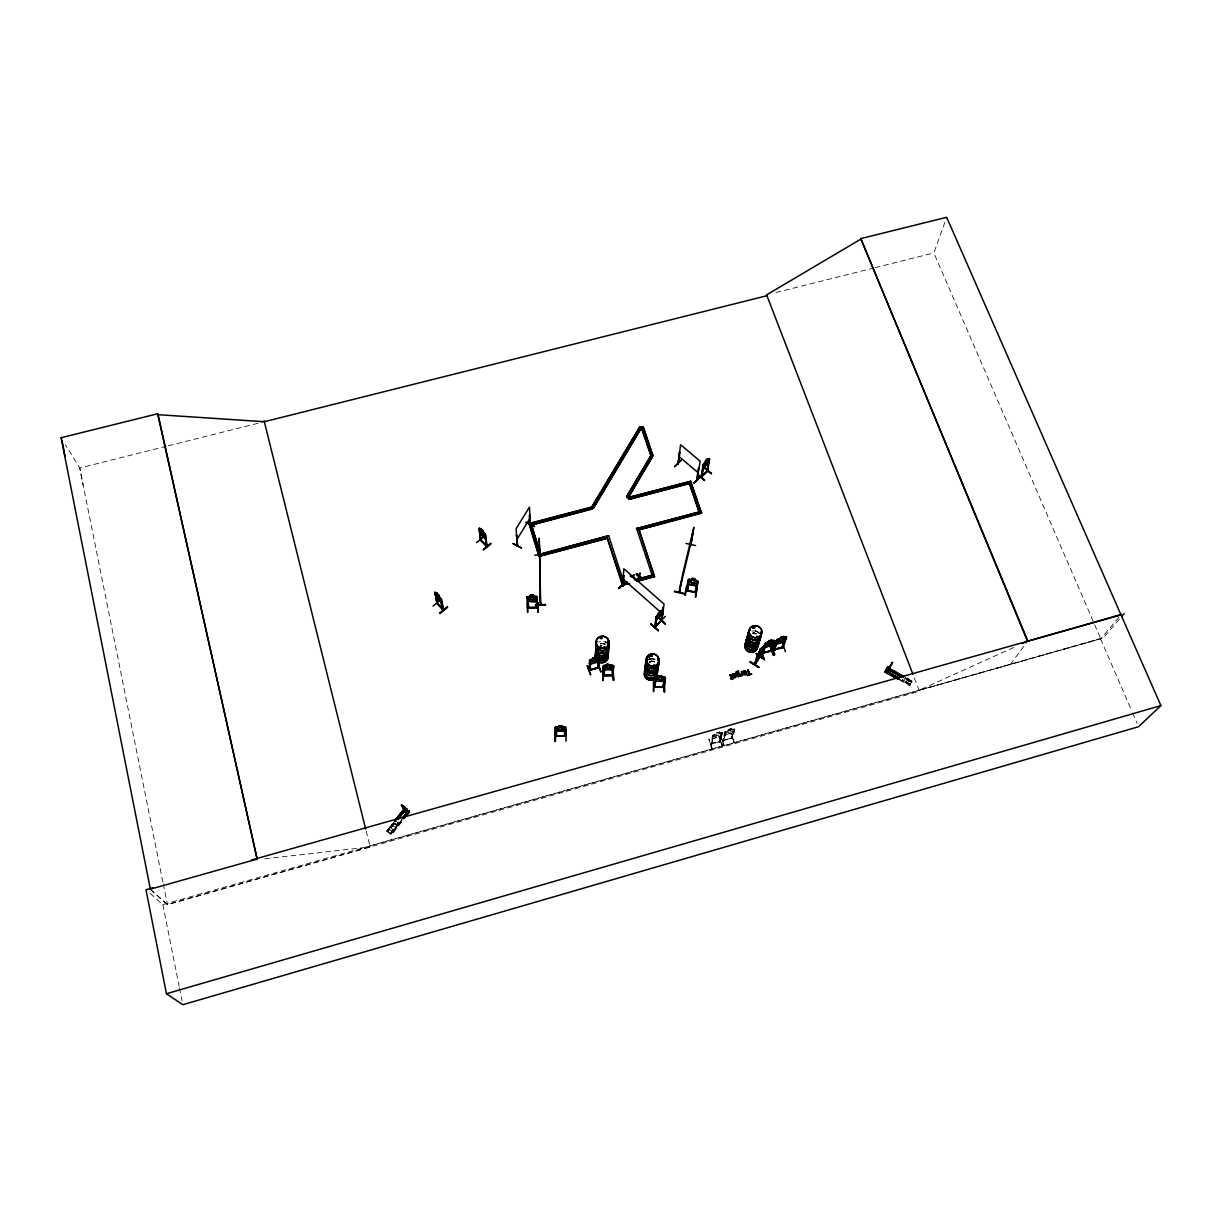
<?xml version="1.0" encoding="UTF-8"?>
<svg xmlns="http://www.w3.org/2000/svg" width="1222" height="1222" viewBox="0 0 1222 1222"><rect width="100%" height="100%" fill="white"/><g stroke="black" fill="none" stroke-linecap="round" stroke-linejoin="round"><path stroke-width="0.75" stroke-dasharray="5 3.75" d="M397.639 823.322L397.425 822.482M600.46 645.903L601.636 645.858M601.484 646.056L601.361 645.537M649.203 663.011L650.669 662.156M732.39 738.164L731.184 738.088L734.682 729.671L732.222 738.271M723.47 740.746L725.792 732.192L724.89 732.436L722.645 740.868L732.299 737.935M719.468 741.51C721.011 737.202 717.91 751.148 721.683 733.337L722.706 733.429L720.568 741.189M711.601 743.999C715.405 725.226 712.227 740.975 711.708 743.969M712.182 748.765L708.974 739.142L711.662 749.04M712.105 737.966L712.793 735.17L722.599 732.528M721.79 735.109L722.676 732.39L720.277 741.174L710.853 744.32L712.945 735.262M711.525 744.076L713.679 735.598M712.197 748.75L708.974 739.142M716.504 732.971L719.804 732.039L716.504 732.971L715.68 736.102L718.735 735.232L719.269 733.353L716.199 734.223M717.07 732.879L719.055 732.329M719.804 732.039L719.361 733.017L720.919 732.895L720.384 734.773L714.045 736.561L714.549 734.682L716.229 733.994M722.034 746.123L718.918 736.347M719.391 741.8L721.683 733.337M720.293 741.586L710.715 744.244M725.089 735.186L724.142 734.453L724.921 731.749L734.789 728.969L732.558 732.956L724.997 735.247L724.249 734.422M724.172 734.559C727.564 722.905 718.353 758.144 725.792 732.192M728.618 729.442L726.112 733.154L732.452 731.367L733.032 729.473L731.489 729.595L731.917 728.511L728.618 729.442L731.917 728.511M724.142 745.374L720.904 735.781L723.546 745.695M728.755 729.549L727.762 732.696L730.817 731.825L731.382 729.931L728.312 730.802M729.213 729.458L731.199 728.892M731.642 729.641L731.947 728.618M731.306 738.424L733.78 729.931M731.627 738.164L731.459 737.645M734.682 729.671L732.207 738.225L731.382 737.767M369.854 845.823L1100.762 638.755L933.868 252.939L946.683 217.287M649.218 662.767L650.012 662.232M731.184 738.088L722.767 740.608M910.054 684.824L899.972 679.799M910.298 684.381L902.187 679.676L910.405 684.198L909.611 685.634L899.789 680.15M907.136 678.409L912.07 681.112L907.304 678.118M909.932 685.053L898.414 678.913M911.444 682.258L904.906 678.577L911.429 682.273L912.192 680.883M911.887 681.448L905.349 677.782M909.84 685.16L912.07 681.112M903.211 681.387L905.502 677.232M907.396 683.678L909.687 679.524M907.946 678.714L905.716 682.762M397.532 823.552L396.264 824.285M1010.411 664.493L1026.343 642.803M386.717 831.021L392.323 823.918L386.748 831.036L391.559 834.565L402.741 820.344L391.544 834.55M393.728 822.635L386.794 831.067M387.282 831.434L393.988 822.91M394.538 823.231L387.603 831.678L394.248 823.093M394.599 823.322L387.557 831.632M394.798 823.506L387.832 831.8M399.044 822.101L390.093 833.48L390.964 834.137L402.389 819.993M390.444 833.694L399.334 822.238M391.009 834.152L402.084 819.855M150.199 893.481L162.832 904.631L1100.61 638.938L1119.81 616.3M1119.321 619.233L1103.772 637.502L919.066 690.231L1013.695 647.477M712.075 737.859L712.961 738.638L721.927 735.186M723.714 740.364L723.47 739.967M720.797 735.934L723.959 745.557M724.952 731.856L726.265 731.184M722.462 740.486L732.146 737.783M655.023 659.468A6.584 6.202 8.7 0 0 648.47 659.59L651.738 658.551L655.053 659.315A6.477 6.11 8.7 0 0 648.561 659.391M648.515 659.452L650.058 658.795M366.172 831.006L370.129 846.922L167.46 904.784L150.963 890.044M150.367 889.188L167.383 904.387L919.463 691.255L913.598 676.01M712.884 736.194L713.801 735.934M721.805 733.674L722.706 733.429M724.997 732.772L725.899 732.528M733.903 730.267L734.804 730.008M718.964 736.469L722.584 745.97L719.361 736.362M712.182 737.828L713.052 738.592L720.598 736.362M724.967 735.14L733.948 731.688M710.761 743.541L719.33 741.25M775.924 292.532L873.272 268.122M875.105 267.664L933.868 252.939M166.498 446.244L79.751 467.995L65.453 444.808M168.346 445.786L262.486 422.186M734.468 742.579L730.817 733.108M734.055 742.686L730.771 732.986M600.277 643.627L603.668 643.566M601.85 645.705L600.17 645.934A6.4 6.034 3.1 0 1 601.85 645.659A6.492 6.125 3.1 0 0 600.17 646.087M264.792 858.791L370.129 846.922M721.667 732.36L722.676 732.39M733.826 729.045L734.819 729.076M754.631 633.072L752.905 632.996L756.219 633.76M654.717 661.744L649.707 661.209A6.431 6.079 8.7 0 1 654.671 661.682M651.402 660.965L653.128 661.056M755.333 630.659L759.488 633.454M603.668 643.459L605.272 644.147A6.446 6.064 3.1 0 0 600.308 643.811M390.903 834.076L387.359 831.495M905.212 678.027L911.673 681.83L905.151 678.134M605.364 641.672L606.784 642.635A6.553 6.171 3.1 0 0 605.379 641.687M395.332 820.604L399.457 823.582M393.484 822.818L397.639 825.889M395.729 824.132L395.271 823.307M1100.61 638.938L1131.862 711.219M1132.611 712.945L1137.071 723.271M388.84 828.822L392.98 831.815M390.062 827.279L394.202 830.273M391.895 824.957L396.02 827.951M162.893 882.009L79.751 467.995L83.065 485.256M163.259 883.873L167.383 904.387M162.832 904.631L179.115 986.169M179.481 988.033L182.078 1001.001M598.887 642.176A6.446 6.064 3.1 0 1 600.43 641.55M603.744 641.474A6.446 6.064 3.1 0 1 606.677 642.986M600.308 643.979A6.385 6.018 3.1 0 1 605.165 644.483M755.303 630.812A6.553 6.079 16.6 0 1 759.427 633.592M751.927 631.117A6.446 5.988 16.6 0 1 759.305 633.79M756.953 631.178A6.461 6.003 16.5 0 1 759.442 633.347M752.889 633.179A6.446 5.988 16.6 0 1 756.143 633.928M648.5 659.819A6.477 6.11 8.7 0 1 654.961 659.697M649.737 661.392A6.477 6.11 8.7 0 1 654.656 661.896M649.737 661.545A6.431 6.064 8.8 0 1 654.625 662.064M401.839 819.672L390.689 833.923L401.931 819.748M756.204 633.683A6.431 5.973 16.6 0 0 752.966 632.935A6.4 5.942 16.6 0 1 756.189 633.699M756.097 634.065A6.431 5.973 16.6 0 0 752.859 633.332A6.416 5.957 16.6 0 1 756.082 634.096"/><path stroke-width="1.5" d="M691.056 544.737L690.827 545.501L691.117 544.355M690.858 545.333L690.72 544.065M679.829 591.143L679.203 592.334L679.386 591.341M591.601 507.038L592.135 508.719L529.569 525.521L592.135 509.055L591.601 507.038L529.034 523.505L539.039 556.377L607.349 538.23L539.039 556.377M593.296 508.337L641.504 427.669L593.296 508.337L591.631 507.145L639.854 426.86L643.291 427.211L652.747 455.317L650.944 455.791L626.55 496.911L628.23 497.751L690.476 481.376L628.261 497.4L626.565 496.56L650.99 455.424L652.792 454.951M589.539 660.262L589.294 670.466L599.055 667.731L599.284 658.368L598.398 658.612L597.97 668.037L598.979 667.09M589.646 661.362C590.562 657.848 589.432 672.711 589.157 669.778M590.272 670.236L590.44 660.781M587.217 665.776L590.654 674.926L587.263 665.746M663.164 687.131L663.897 686.627M663.729 681.54L664.967 680.41L663.729 681.54L655.771 681.021L654.763 679.875L655.191 676.927L664.417 677.003L658.826 675.705M664.31 682.319L664.447 692.141L664.371 682.35M663.118 687.406L664.447 678.195L665.379 678.241L663.913 687.436L653.907 686.871L655.298 676.942M664.432 692.11L664.325 682.212M739.371 674.85L738.607 676.072M592.869 657.848L592.731 661.469L595.771 660.628L595.862 658.521L592.807 659.361M656.138 677.767L655.206 677.706L656.138 677.767L654.931 686.932L653.801 686.871M655.191 676.927L658.658 676.713L657.008 677.034L656.703 679.096L661.453 680.211L663.286 679.432L663.607 677.37L661.957 676.912M593.403 657.879L595.374 657.344M653.419 681.8L653.617 691.576M653.48 691.545L653.953 681.662M592.823 658.979L591.173 659.804L591.097 661.912L595.725 661.53L597.39 660.186L597.497 658.078L595.878 658.139L596.03 656.932L592.762 657.833L592.746 659.07M597.558 662.935L601.01 672.069L597.558 662.752M661.148 621.173C664.982 587.492 662.141 626.412 661.316 619.218M598.398 658.612L597.879 667.38M599.009 660.751L599.116 657.635L598.215 657.467L590.593 659.559M598.872 667.838L599.269 657.68L598.215 657.467M606.799 536.534L623.357 585.781L622.548 584.758M608.648 535.71L538.505 554.666L608.648 535.71L623.938 582.757M602.828 680.486L602.767 670.634L602.92 680.517M604.386 666.509L603.454 666.861L604.386 666.509C605.165 680.914 601.087 677.859 603.485 665.746M622.915 585.98L623.373 575.073L623.006 585.644M622.38 585.109L623.22 585.674M606.983 664.203L606.769 667.792L609.931 667.762L610.068 665.685L606.891 665.715M612.023 675.018L613.047 675.781L612.161 674.987L611.962 675.797L612.68 666.433L613.627 666.769L612.68 666.433M745.955 671.871L745.176 673.185M613.047 670.542L613.734 680.41L612.986 670.542M612.176 669.824L613.383 668.74L613.49 665.654M618.592 588.256L625.435 581.535M612.864 675.842L613.597 665.639L604.6 665.318L606.922 665.44L605.18 665.73L605.058 667.823L609.87 668.663L611.642 667.747L611.779 665.669L610.099 665.303M613.169 680.425L613.123 670.695M736.041 672.299L737.859 676.774A1.818 1.711 17.3 0 0 739.203 676.484L739.738 675.888M756.586 636.708L757.411 636.234M756.678 636.799L757.716 636.693L756.647 636.677M628.78 499.416L691.056 483.026L628.78 499.416L628.261 497.4L652.655 456.249L650.99 455.424L641.504 427.669M754.509 627.604L753.562 626.978M623.021 586.01L624.06 575.654M623.617 584.04L625.817 581.672L618.897 588.5M690.461 545.348L690.705 544.157M591.616 507.497L639.854 426.86M679.142 592.12L681.051 581.382M652.747 455.317L643.291 427.211M630.919 575.822L630.155 576.02L632.767 577.364L633.424 574.936M701 511.514L636.509 528.637L699.152 512.003L689.3 483.148L699.183 512.003M632.767 577.364L630.949 575.608M636.372 574.141C643.307 578.907 633.729 574.08 637.151 573.943L638.969 575.699L639.625 573.271M637.151 573.943L636.357 574.355M653.801 664.722L654.687 665.303M637.915 578.846L638.739 576.097M638.648 578.648L639.274 576.463L641.061 578.205L639.274 576.463M628.23 497.751L652.624 456.6L650.99 455.424M639.503 576.066L641.825 577.991L639.503 576.066L640.343 573.072M600.155 638.22C600.353 636.082 600.506 639.625 601.759 638.159M604.615 647.385L603.821 647.385M603.561 647.355L604.554 647.08M530.379 524.834L529.416 507.13L516.096 528.729L517.334 546.005L517.578 545.18M517.654 545.684L516.494 534.824L517.441 545.944M652.105 575.165L636.54 528.316M654.488 576.708L638.373 527.828L654.488 576.708L636.784 581.489M539.803 593.953L540.674 604.753L539.192 538.184L539.941 556.147L539.895 554.757M539.91 555.124L539.574 555.689M674.62 466.728L681.189 460.159L674.651 466.498M736.698 672.283L736.805 673.566L737.508 672.757M654.717 626.901L655.572 626.672M662.752 610.328L655.893 616.973L656.229 620.562M656.046 616.988L654.595 627.283M656.214 617.935L656.581 617.079L655.084 627.528M656.581 617.079L655.557 626.901M655.557 626.947L657.115 615.781L658.307 614.238M679.371 452.125L678.179 464.009L679.936 452.186M678.057 463.046L678.088 464.039L680.578 444.701L700.206 461.274L696.937 480.017L698.724 468.072M658.398 613.062L658.322 614.345L660.766 610.863L658.49 613.139M658.246 614.635L657.955 616.881L660.079 614.773L660.384 612.528L656.84 615.827M658.826 612.848L660.201 611.489M755.379 664.004L757.869 654.549M755.486 663.683L754.493 664.447L757.548 654.58M760.267 656.367L754.845 664.661L755.364 663.913M658.398 623.434L665.272 616.438M656.81 618.011L661.209 613.643L660.69 610.801M660.598 612.085L660.766 610.863M662.538 609.534L661.148 621.418M660.522 612.191L662.828 610.236L661.744 620.822M655.053 627.482L661.469 620.058M661.652 620.883L664.081 604.096L623.862 568.765L622.609 585.307L629.697 583.398M654.793 686.963L654.977 686.229M658.261 617.003L665.303 623.938L657.91 617.186M658.765 676.866L658.933 675.751L658.398 679.172L661.591 679.34L661.912 677.278L658.719 677.125M674.513 591.081L684.274 593.48M700.603 476.824L693.867 483.072L700.603 476.87M662.935 687.39L664.447 678.195M685.985 543.423L695.669 545.562M696.998 479.62L698.495 468.301M690.858 545.043L693.867 527.4L682.227 576.036L679.631 591.952M679.783 591.601L679.692 592.242M706.82 471.478L709.432 458.51L702.986 464.895L701.199 477.39C718.933 460.312 697.625 480.552 701.565 476.168M702.971 464.772L702.864 469.401L708.775 462.359M703.521 465.108L701.413 477.328M690.43 545.44L692.752 533.999L692.232 534.732M701.871 476.886L704.071 463.718L705.552 460.816M690.522 544.615L692.416 533.922M704.086 467.644L711.586 473.647L704.101 467.782M705.155 462.664L704.712 465.322L706.728 463.367L707.187 460.709L702.986 464.895M705.797 460.633L707.11 459.38M486.539 545.791L484.538 533.678L481.132 528.561L480.643 531.83L484.828 536.153M486.066 546.051L486.616 546.28M707.507 458.785L707.813 462.328L703.628 466.376M481.224 540.032L480.475 539.33M704.727 480.109L697.487 474.014M685.374 595.129L687.008 585.964M688.246 579.518L686.382 590.852M706.759 471.539L709.402 459.411L707.675 471.157M688.933 580.862C687.619 578.388 689.025 592.823 686.443 590.501M701.672 476.122L707.553 470.424L706.896 470.944M687.299 590.929L688.994 580.542M701.642 512.858L638.907 529.844L701.581 513.194L690.537 481.025M694.676 580.282L696.25 581L695.822 583.337L694.004 584.04L689.483 582.161L689.895 579.824L691.606 579.717C690.659 575.913 699.824 581.061 691.713 578.495M442.746 609.549L441.081 599.376L433.046 606.127M439.233 596.367L442.654 609.503L443.662 609.87L441.509 599.101L435.017 592.212L437.323 603.882M692.339 578.754L694.325 579.121M711.296 473.739L704.04 467.675M437.537 603.958L435.154 593.113L436.804 603.317L443.311 610.068L437.491 603.699M437.186 602.721L437.323 603.576L436.743 602.828M694.661 580.389L695.028 578.999M783.195 647.568C773.129 647.782 771.219 655.527 777.711 640.206L773.893 650.135L777.055 639.748L785.685 636.983M694.783 580.358C703.078 581.382 684.228 579.304 689.422 579.304M696.066 592.563L696.005 591.754L694.982 592.349L696.998 582.023L697.915 582.191L696.937 582.344M695.792 597.054L697.044 587.645M697.365 584.773L697.899 581.321M697.014 587.629L695.318 596.779M771.708 650.959L774.549 641.397L770.99 650.975M774.824 649.844L773.77 649.692M684.87 595.022L686.596 585.888M687.543 582.94L688.444 584.391L696.128 585.812L688.46 584.284L687.665 582.863M689.361 579.35L691.515 579.656M695.853 592.563L698.006 581.321L696.983 580.71M539.925 556.056L539.544 554.757M674.361 591.754L684.167 593.938M680.562 586.255L692.049 538.199M886.24 670.252L887.172 668.709M729.87 674.743L731.428 675.17M731.795 677.736C728.633 678.684 733.811 677.996 731.184 675.98M731.963 678.256L730.725 678.76L731.963 678.256L732.925 679.31L732.62 678.073M622.334 585.124L607.38 538.337M732.375 675.247L733.399 673.719M735.323 675.216C729.641 678.577 738.516 672.512 732.574 675.048M745.145 672.406L745.069 671.474M733.444 676.27L735.491 675.705L733.444 676.27L735.17 676.835M736.805 673.566L736.652 672.635M737.676 676.102L737.034 673.887L738.225 675.949M1022.31 643.597L1027.473 641.26L860.792 238.611L946.683 217.287L1121.002 614.895L251.549 860.013M736.133 673.673C735.323 670.71 740.486 670.404 736.087 672.192M738.394 671.871L737.721 671.886M741.51 675.461L740.715 675.965L741.189 674.956M741.571 674.773L741.54 671.55L742.762 675.415L741.678 675.399M740.715 675.965L740.547 675.124M743.037 671.306C739.952 674.59 746.932 674.987 746.382 674.315M742.105 675.598L741.54 671.55M745.206 672.176C744.672 670.206 742.044 672.772 744.809 671.489M745.053 672.406L743.755 673.047M748.093 669.717L749.544 674.239L751.515 674.147L747.345 675.476C749.88 674.926 746.749 671.138 748.093 669.717L749.544 674.239M750.125 662.08L758.862 667.395L750.094 662.141M634.157 574.737L633.302 577.731L635.623 579.656L633.317 577.517M747.345 675.476L751.515 674.147M756.174 653.816L764.529 659.636L756.403 653.526M751.316 673.566L751.469 674.33M757.503 654.656L758.19 653.281L756.555 657.696M757.457 654.518L756.922 657.833M759.351 651.937L758.694 654.06L761.123 649.524M759.824 650.41L759.519 651.662L760.084 650.165M757.747 655.359L761.398 650.379L761.673 647.859L761.306 649.019M761.337 649.203L761.688 648.057M701.871 476.794L701.046 477.008M759.534 657.558L763.078 646.85L762.146 650.073M759.824 657.742L762.986 647.568L760.16 656.688M765.201 643.352C759.565 657.13 763.261 655.603 765.858 643.795L762.329 653.678M771.464 650.654L762.07 653.281L771.617 650.99M765.858 643.795L762.986 653.495M758.923 667.212L750.445 661.53M768.898 640.908L766.087 644.956L767.385 645.43L772.273 643.246L772.976 641.076L771.494 641.138L771.983 639.9L768.775 640.802L768.439 642.054L765.064 643.261L764.132 646.453M763.597 658.062L760.42 648.882M769.341 640.847L771.265 640.313M766.362 642.635L773.832 640.572L768.806 640.893M770.15 646.026L773.816 655.267L770.166 646.148M772.029 645.308L773.663 643.704M773.663 641.642L770.746 651.234L771.708 650.318M763.124 652.777L771.479 650.272M773.572 643.719L774.687 640.603L773.801 640.465M771.647 651.082L774.687 640.603M736.118 676.301L735.201 677.599M776.917 639.656C775.527 646.27 775.496 639.748 778.215 638.969M777.711 640.206L774.717 649.86M773.282 655.404L770.089 646.026M774.855 654.641L771.586 645.445M785.486 651.708L782.172 642.512M783.348 637.548C784.845 634.462 782.217 638.923 784.814 637.487L782.156 641.031L777.895 641.367L778.628 639.198L780.354 638.373M785.502 638.052L782.187 647.4L786.372 637.808L783.18 647.523L773.908 650.089M782.416 646.988L782.538 647.752M783.363 646.774L774.717 649.478M786.525 637.013L784.005 641.535C767.874 645.247 781.652 644.468 785.486 640.221M752.92 627.237L753.898 626.687M753.302 627.023L754.325 627.909A6.584 6.11 16.5 0 0 752.691 628.23A6.584 6.11 16.5 0 1 754.402 627.848L753.134 627.879M650.425 655.068L651.02 656.336L651.784 655.45M652.059 656.199L652.09 655.909A6.522 6.141 8.7 0 0 648.882 656.825M480.261 540.048L486.799 546.677L485.149 535.16L485.485 536M782.187 647.4L783.271 646.805M589.248 670.084L598.856 667.441M661.377 615.308L662.293 613.398L656.092 620.593M761.138 651.876L762.116 649.921M697.38 474.289L704.361 480.643M539.559 554.864L539.956 555.643M892.136 662.691L887.279 671.581L892.625 662.217L890.12 666.265M901.897 676.255L887.111 668.159C884.285 673.108 890.639 661.805 885.156 671.688L898.338 678.882L885.14 671.718L885.644 670.786L898.72 678.179M889.845 669.121L890.273 668.327L887.783 666.968L886.683 668.831L903.394 677.431M887.248 668.571L887.462 668.022M888.15 672.161L887.661 673.062L889.967 668.908M892.014 663.347L887.478 671.688L889.937 667.044M556.361 728.037L555.414 728.404L556.361 728.037L556.682 736.209M898.873 677.905L885.721 670.695L884.911 672.146L898.139 679.249M885.385 671.29L898.537 678.531M887.218 667.945L902.004 676.072M887.539 667.38L903.852 676.621M899.178 677.538L900.706 674.758M886.805 668.602L901.607 676.789M890.273 668.327L887.783 666.968M887.416 667.594L903.913 676.514M521.519 548.113L512.843 543.515L521.504 547.899M525.934 522.481L534.671 526.59L525.918 522.252M739.692 676.072L740.028 674.498M529.569 514.248L530.119 525.17M516.891 539.544L530.012 518.189M736.637 672.467L737.431 671.764M664.02 687.451L665.44 677.462L664.356 677.034L665.318 677.568M664.096 687.085L653.907 686.871M759.473 651.555L754.585 664.126M754.554 664.371L760.099 656.764M764.529 659.636L756.387 653.541M761.673 647.859L759.779 650.455L761.764 647.935M758.297 653.342L762.696 647.324M762.986 647.568L762.467 648.271L763.276 647.767M761.275 651.906L756.769 657.879M1027.473 641.26L1121.399 614.422M754.493 627.619L753.439 627.894M754.646 628.123L754.6 627.161M590.516 664.142L589.325 663.302L590.44 664.203L598.032 662.003L598.979 660.644M599.116 660.72L598.032 662.003M745.206 672.222L744.259 673.017M650.654 655.16L650.746 656.168M651.693 656.153L651.662 655.129M651.906 656.397L651.998 656.122A6.599 6.232 8.7 0 0 648.806 657.039M604.111 654.793L603.225 654.809M394.553 821.077L404.757 807.971M394.66 821.153L405.078 808.2M394.828 821.23L403.81 809.85M397.44 818.709L404.07 810.125M402.481 805.512L401.381 805.099L404.39 810.171L397.624 818.847L404.619 810.446L397.96 819.046M398.25 819.305L404.879 810.721M407.323 809.56L407.445 810.522L406.055 808.628M402.512 817.915L408.637 811.194M402.756 818.053L408.285 810.873L409.462 811.805L404.971 817.487M402.955 818.251L408.927 811.026L403.306 818.511M403.031 818.312L408.927 811.026M403.565 818.648L409.095 811.454M404.879 817.426L409.446 811.79M402.557 806.321L404.253 810.354L407.018 812.386L406.789 808.949L406.346 810.278M732.421 675.247L733.2 674.422M564.9 735.705C569.544 736.942 551.977 734.941 556.682 736.545M565.786 736.408L565.664 727.121L558.714 725.975L562.181 725.792M565.817 736.163L555.521 736.224L565.771 735.69M486.112 538.413L485.455 538.994L480.429 533.846L479.62 531.707L480.429 533.846M650.929 624.274L658.429 630.644M1121.72 616.423L1124.118 613.597M612.925 675.369L602.996 675.552M612.94 675.766L602.874 675.888L603.943 675.43M603.867 675.827L603.882 675.17M536.153 597.558L537.084 597.527L536.153 597.558L536.764 607.823L536.534 607.059L537.68 607.716L527.614 607.945L527.003 596.886L535.893 596.367M537.543 607.746L536.977 596.687L535.832 596.305M527.568 607.227L528.714 607.884L527.98 597.711L527.064 598.047L527.98 597.711M442.135 602.507L436.59 597.604L434.925 592.273L437.14 603.042L443.25 609.809M442.211 602.446L441.692 603.011L436.59 597.604M739.203 675.522L738.18 676.133M661.85 619.355L660.888 619.142L661.835 619.676M661.438 620.272L654.717 627.192L661.774 620.425M665.303 623.938L658.246 617.018M618.989 588.622L622.517 585.124M612.176 669.717L613.383 668.74M693.867 483.072L700.435 476.656M556.529 726.968L555.277 727.319L555.353 730.16L556.56 731.153L564.64 730.985L565.694 729.84M737.003 673.307L739.005 673.001M709.508 458.586L707.355 460.297L707.599 458.662L705.415 460.77M709.661 459.625L708.806 459.991M530.012 524.177L530.226 525.109M1121.002 614.895L1160.9 705.598L1138.568 726.708L182.826 1004.713L166.436 993.73L145.983 889.769L153.269 887.722M598.994 667.518L589.31 670.145L597.879 667.487M696.066 585.659L697.273 584.635L696.051 585.766M447.313 606.662L439.63 613.001M440.042 613.581L447.695 607.227M438.667 594.946L439.294 596.397L436.865 592.838L437.109 594.091M443.189 609.717L441.081 599.376M437.43 603.882L437.675 603.256M491.03 543.882L483.545 550.007M435.75 593.755L434.879 593.342M438.973 595.236L439.217 596.473M484.951 533.678C488.265 537.68 477.099 526.407 479.879 528.439M484.065 536.672L476.565 542.629M480.826 540.216L479.268 529.08L480.322 540.124M480.979 540.674L479.864 529.706M743.526 671.245L744.778 670.618M651.861 656.306L650.272 655.939M695.929 592.563L686.397 590.806M600.399 637.304L601.361 637.044M601.804 638.526L600.491 638.556M745.542 672.787L743.908 673.841M732.39 674.391L734.651 673.673L736.056 675.705M741.418 674.804L740.517 675.308M746.184 673.521L744.061 673.841M735.568 677.217L733.872 677.752L732.772 676.301M590.669 659.681L589.462 660.369M912.91 674.223L766.622 294.853L860.594 239.283M540.598 604.432L539.818 594.808M746.443 674.132L744.351 674.743L743.312 673.811M729.885 675.522L730.985 675.735M754.127 627.909L754.402 627.741A6.492 6.034 16.5 0 0 752.813 628.016M745.634 673.872L744.152 673.994L744.855 673.2M656.825 672.497L656.856 672.482A6.4 6.049 8.9 0 1 656.351 677.11M757.197 644.742L757.228 644.727A6.37 5.927 16.8 0 1 753.684 651.983A6.37 5.927 16.8 0 1 745.603 649.05A6.37 5.927 16.8 0 1 747.681 641.321M743.816 671.015L745.817 671.703M528.057 596.519L526.896 596.871M737.599 673.536L738.714 673.383L739.325 675.033M737.11 672.054L738.119 671.672M604.646 665.471L603.363 665.73L603.194 668.831L604.386 669.9L612.253 669.855M558.851 727.029L555.277 727.319M661.637 620.134L660.995 621.28M166.436 993.73L1160.9 705.598M256.88 859.142L150.367 889.188L61.1 437.736L157.638 413.769L158.081 414.686L257.262 859.631L157.638 413.769M738.607 671.886L738.47 671.046M783.898 636.402L780.659 637.197L780.293 638.464M776.948 640.771L777.818 640.527M785.609 638.373L786.494 638.128M765.094 644.361L765.98 644.116M773.786 641.962L774.656 641.718M764.865 647.293L772.304 645.109L764.865 647.293L764.086 646.346L764.911 647.125M598.49 658.933L599.391 658.689M627.39 581.825L622.044 583.566L625.588 582.619M634.478 579.915L653.953 574.676L636.219 579.747M622.64 584.987L627.955 583.551M636.815 581.168L654.534 576.402M530.348 596.412L528.683 596.855L528.836 599.147L533.693 600.033L535.312 599.024L535.19 596.733L533.479 596.351M529.065 523.841L591.585 507.39M639.824 427.242L643.261 427.578M558.851 726.922L557.125 727.304L557.171 729.198L558.912 729.977L563.846 729.06L563.816 727.166L562.196 726.937M730.16 674.804L731.077 674.865M734.896 677.553L732.94 676.698M733.551 674.437L735.277 675.415M734.758 677.019L733.658 676.683M527.568 612.39L527.522 602.843L527.644 612.451M555.292 731.398L555.032 741.418L555.445 731.413M555.048 741.387L554.91 731.398M555.475 741.387L555.368 731.367M661.194 619.142L661.606 620.043M733.796 673.811L735.95 675.262M545.47 604.478L535.389 604.722L545.486 605.18M535.419 605.364L545.486 605.15M539.116 544.737L539.589 556.163M534.762 555.139L544.707 554.757M558.851 727.258L562.089 727.197L562.12 729.106L558.897 729.167L558.821 725.899M564.778 727.869C566.366 727.075 563.327 733.276 564.87 736.377M564.64 730.985L555.353 730.16M566.015 741.189L565.954 731.184M533.479 596.458C534.931 593.861 528.775 594.564 530.226 596.367M530.272 595.267L533.418 595.221M538.154 602.828L537.741 612.253L538.169 602.843M738.088 673.398L739.203 674.437M664.432 678.531L665.379 678.577M663.928 687.024L654.06 686.611M158.081 414.686L264.334 421.712L767.065 295.678L766.744 294.823M555.643 736.667L555.384 727.334M537.695 602.828L537.741 612.253M773.74 640.511L774.717 640.695M785.593 636.922L786.556 637.105M602.981 675.873L603.072 675.063L612.986 675.079M440.852 600.231L437.919 597.894L436.178 593.464L437.186 594.197M601.606 637.136L601.743 637.945M407.018 809.499L401.519 804.931L402.038 805.817M535.847 596.412L536.977 596.687M901.103 676.377L902.004 677.431M406.636 809.911L409.08 811.484M591.631 507.145L593.312 507.985M406.483 809.086L403.26 805.741M886.576 668.617L899.911 675.98M885.461 671.107L898.582 678.439M651.647 655.206L652.181 655.71M405.903 808.827L407.17 809.758M406.178 809.59L407.445 810.522M404.39 810.171L407.155 812.202L406.59 809.621M678.989 456.493L698.327 472.868M623.067 579.075L662.675 613.963M745.435 670.893L745.894 672.054M603.317 668.724L604.294 669.931M482.965 531.066L481.59 529.279M486.295 545.44L480.613 539.712L479.177 528.133M486.509 545.822L487.074 546.417L485.638 534.808M438.744 595.358L437.43 593.968M654.87 679.875L655.847 681.097M483.194 549.472L490.648 543.286M486.952 546.295L480.307 539.712M61.1 437.736L61.65 438.622M860.792 238.611L1027.794 640.817M731.031 675.552L731.734 677.92M403.413 810.873L406.926 813.455M770.532 646.056L773.786 655.252M690.476 481.376L701.581 513.194M743.404 672.024L743.694 673.23M731.734 675.506L732.39 677.736M731.917 678.439L732.284 679.493M641.474 428.036L650.944 455.791M628.261 497.4L628.811 499.065M529.034 523.505L539.024 556.056M739.906 674.055L739.997 675.094M264.105 420.811L365.699 829.158M436.773 592.914L437.018 594.152M61.986 440.409L65.026 456.386M481.208 528.683L481.376 530.012M482.904 530.623L483.316 532.181M485.149 535.16L486.402 545.791M530.852 595.358L532.868 595.328M529.355 515.852L529.829 525.017M612.543 665.242L606.876 664.279M564.564 726.891L556.484 727.044M559.401 726.051L561.494 726.021M539.65 548.877L540.353 598.704M565.557 727.136L565.572 729.962M607.838 644.025A6.553 6.156 3.1 0 1 606.601 651.861A6.553 6.156 3.1 0 1 598.184 652.013A6.553 6.156 3.1 0 1 596.504 644.238M607.624 646.484A6.446 6.064 3.1 0 1 606.402 654.198A6.446 6.064 3.1 0 1 598.123 654.366A6.446 6.064 3.1 0 1 596.473 646.698M607.991 641.413A6.568 6.186 3.1 0 1 606.754 649.279A6.568 6.186 3.1 0 1 598.306 649.447A6.568 6.186 3.1 0 1 596.626 641.642M607.838 643.887A6.553 6.171 3.1 0 1 606.616 651.723A6.553 6.171 3.1 0 1 598.2 651.891A6.553 6.171 3.1 0 1 596.519 644.101M607.914 641.611A6.477 6.095 3.1 0 1 606.692 649.371A6.477 6.095 3.1 0 1 598.352 649.524A6.477 6.095 3.1 0 1 596.687 641.825M607.93 641.168A6.492 6.11 3.1 0 1 606.708 648.928A6.492 6.11 3.1 0 1 598.368 649.096A6.492 6.11 3.1 0 1 596.718 641.382M607.991 652.96A6.385 6.018 3.1 0 1 598.826 659.911A6.477 6.095 3.1 0 0 608.082 652.792M596.428 657.757A6.385 6.018 3.1 0 1 595.679 653.205M596.367 657.65A6.477 6.095 3.1 0 1 595.588 653.037M607.869 655.068A6.37 6.003 3.1 0 1 598.734 662.019A6.37 6.003 3.1 0 0 607.869 654.992M608.235 650.257A6.492 6.125 3.1 0 1 602.186 658.093A6.4 6.034 3.1 0 1 595.786 650.669M595.694 650.501A6.492 6.125 3.1 0 0 602.186 658.093A6.4 6.034 3.1 0 0 608.144 650.425M608.006 652.548A6.385 6.018 3.1 0 1 602.064 660.247A6.385 6.018 3.1 0 1 595.694 652.777M608.174 649.997A6.416 6.034 3.1 0 1 602.202 657.726A6.416 6.034 3.1 0 1 595.801 650.241M608.281 648.072A6.416 6.049 3.1 0 1 601.468 655.771A6.416 6.049 3.1 0 1 596.489 646.835M759.366 637.517A6.446 5.988 16.6 0 1 756.342 644.62A6.446 5.988 16.6 0 1 748.261 642.772A6.446 5.988 16.6 0 1 748.49 635.028M760.97 632.416A6.584 6.11 16.5 0 1 757.9 639.641A6.492 6.018 16.5 0 1 749.666 637.853A6.492 6.018 16.5 0 1 749.896 630.078M749.865 629.865A6.584 6.11 16.5 0 0 749.651 637.762A6.584 6.11 16.5 0 0 757.9 639.641A6.492 6.018 16.5 0 0 760.848 632.584M761.016 632.278A6.584 6.11 16.5 0 1 757.93 639.518A6.584 6.11 16.5 0 1 749.682 637.624A6.584 6.11 16.5 0 1 749.911 629.727A6.492 6.034 16.5 0 0 749.804 637.426A6.492 6.034 16.5 0 0 757.93 639.289A6.492 6.034 16.5 0 0 760.97 632.141M760.496 636.341A6.461 6.003 16.5 0 1 752.798 642.344A6.461 6.003 16.5 0 1 748.338 633.546M760.374 636.784A6.461 6.003 16.6 0 1 752.676 642.772A6.461 6.003 16.6 0 1 748.2 633.989M760.496 636.631A6.553 6.079 16.6 0 1 752.691 642.711A6.553 6.079 16.6 0 1 748.17 633.806M757.197 644.605A6.354 5.911 16.8 0 1 753.73 651.83A6.354 5.911 16.8 0 1 745.649 648.897A6.354 5.911 16.8 0 1 747.727 641.183M746.841 638.816A6.416 5.957 16.7 0 0 751.27 647.553A6.416 5.957 16.7 0 0 758.908 641.596A6.4 5.942 16.7 0 1 751.27 647.538A6.4 5.942 16.7 0 1 746.856 638.831M758.144 645.277A6.385 5.942 16.7 0 1 749.086 649.096A6.385 5.942 16.7 0 1 747.161 639.717M758.129 644.162A6.385 5.942 16.8 0 1 749.728 649.86A6.385 5.942 16.8 0 1 747.039 640.145M758.266 644.009A6.477 6.018 16.7 0 1 749.743 649.783A6.477 6.018 16.7 0 1 747.024 639.931M759.091 641.306A6.507 6.049 16.7 0 1 751.331 647.355A6.507 6.049 16.7 0 1 746.841 638.495M747.788 637.212A6.507 6.049 16.7 0 1 749.071 636.234M759.045 641.443A6.507 6.049 16.7 0 1 751.301 647.477A6.507 6.049 16.7 0 1 746.81 638.632M747.757 637.349A6.507 6.049 16.7 0 1 749.025 636.357M658.123 663.332A6.492 6.125 8.7 0 1 652.197 671.183A6.492 6.125 8.7 0 1 645.628 663.577A6.584 6.202 8.7 0 0 652.212 671.122A6.584 6.202 8.7 0 0 658.23 663.164M646.224 662.095A6.492 6.125 8.7 0 1 647.202 660.812M646.163 661.912A6.584 6.202 8.7 0 1 647.156 660.598M657.894 659.147A6.599 6.232 8.7 0 1 656.306 667.411A6.599 6.232 8.7 0 1 647.416 666.479A6.599 6.232 8.7 0 1 647.477 658.062M658.184 662.92A6.492 6.125 8.7 0 1 652.243 670.756A6.492 6.125 8.7 0 1 645.69 663.164M646.27 661.667A6.492 6.125 8.7 0 1 647.248 660.384M657.787 659.33A6.507 6.141 8.7 0 1 654.213 668.434A6.507 6.141 8.7 0 1 645.796 662.645M645.949 661.041A6.507 6.141 8.7 0 1 647.523 658.261M657.848 658.902A6.522 6.141 8.7 0 1 656.718 666.723A6.522 6.141 8.7 0 1 648.347 666.891A6.522 6.141 8.7 0 1 646.591 659.132M657.955 668.465A6.446 6.095 8.7 0 1 649.432 672.696A6.446 6.095 8.7 0 1 645.98 664.065M658.108 667.12A6.477 6.11 8.7 0 1 650.211 673.2A6.446 6.079 8.8 0 1 645.934 664.447M645.934 664.31A6.477 6.11 8.7 0 0 650.211 673.2A6.446 6.079 8.8 0 0 658.062 667.258M656.382 668.999A6.416 6.049 8.8 0 1 654.839 677.049A6.416 6.049 8.8 0 1 646.224 676.148A6.416 6.049 8.8 0 1 646.285 667.945M655.389 678.393A6.4 6.049 8.9 0 1 644.468 672.742A6.37 6.018 8.9 0 0 650.959 680.104A6.37 6.018 8.9 0 0 656.794 672.375M645.048 671.275A6.4 6.049 8.9 0 1 646.01 670.007M645.094 671.153A6.37 6.018 8.9 0 1 646.056 669.885M657.451 667.976A6.431 6.079 8.8 0 1 650.715 675.735A6.431 6.079 8.8 0 1 645.628 666.738M656.504 668.694A6.507 6.141 8.8 0 1 654.931 676.835A6.507 6.141 8.8 0 1 646.194 675.934A6.507 6.141 8.8 0 1 646.255 667.624M657.573 667.686A6.522 6.171 8.8 0 1 650.746 675.537A6.522 6.171 8.8 0 1 645.583 666.418M607.548 664.386L609.564 664.753L607.548 664.386M651.005 624.075L658.444 630.766L651.051 623.999M659.483 675.858L661.53 675.965L659.483 675.858M691.53 580.129L691.117 582.466L694.188 583.031L694.6 580.694L691.53 580.129M760.466 648.683L763.658 658.078L760.451 648.683M768.378 642.36L767.691 644.513L770.67 643.688L771.372 641.535L768.378 642.36M780.232 638.755L779.499 640.924L782.477 640.099L783.21 637.93L780.232 638.755M781.225 637.258L783.149 636.723L781.225 637.258M537.665 607.365L527.598 607.594L537.665 607.395M537.145 599.971L536.091 601.27L528.332 601.453C524.406 599.086 534.61 603.607 536.168 601.209L537.145 599.971M696.143 592.196L686.26 590.409L696.128 592.242M527.705 607.181L527.797 607.991L527.782 607.12M662.767 610.939L662.4 611.794L662.767 610.939M533.51 596.764L530.363 596.825L530.501 599.116L533.632 599.055L533.51 596.764M483.454 532.563L481.422 530.455L481.728 532.945L483.744 535.037L483.454 532.563M439.324 596.779L437.277 594.61L439.767 599.07L439.324 596.779M776.734 643.658L776.001 642.741L776.642 643.719M540.353 553.841L531.402 524.696L540.353 553.841M598.047 646.667A6.522 6.125 3.1 0 0 608.862 643.688A6.522 6.125 3.1 0 0 600.659 636.357A6.522 6.125 3.1 0 0 598.047 646.667A6.492 6.11 3.1 0 0 608.831 643.826A6.492 6.11 3.1 0 0 600.659 636.509A6.492 6.11 3.1 0 0 598.062 646.774M595.572 655.313A6.37 6.003 3.1 0 0 595.664 658.429A6.37 6.003 3.1 0 1 595.572 655.221M750.109 634.768A6.522 6.049 16.4 0 0 761.306 634.539A6.522 6.049 16.4 0 0 755.104 625.527A6.522 6.049 16.4 0 0 750.109 634.768M756.403 644.345A6.431 5.973 16.6 0 0 759.412 637.273A6.4 5.942 16.6 0 1 756.387 644.315A6.4 5.942 16.6 0 1 748.368 642.482A6.431 5.973 16.6 0 1 748.567 634.783A6.4 5.942 16.6 0 0 748.368 642.482A6.431 5.973 16.6 0 0 756.403 644.345M750.048 634.997A6.507 6.034 16.4 0 0 761.23 634.768A6.507 6.034 16.4 0 0 755.028 625.771A6.507 6.034 16.4 0 0 750.048 634.997M749.025 636.586A6.416 5.957 16.7 0 0 747.772 637.563A6.4 5.942 16.7 0 1 749.04 636.601M751.393 647.11A6.4 5.957 16.7 0 0 759.03 641.153A6.416 5.973 16.7 0 1 751.393 647.11A6.416 5.973 16.7 0 1 746.963 638.388A6.4 5.957 16.7 0 0 751.393 647.11M751.163 644.926A6.431 5.973 16.6 0 0 759.626 639.213A6.416 5.957 16.6 0 1 751.163 644.926A6.431 5.973 16.6 0 1 748.46 635.165A6.416 5.957 16.6 0 0 751.163 644.926M648.195 664.432A6.553 6.171 8.6 0 0 659.025 661.438A6.553 6.171 8.6 0 0 650.7 654.03A6.553 6.171 8.6 0 0 648.195 664.432M648.195 664.631A6.522 6.141 8.6 0 0 658.963 661.637A6.522 6.141 8.6 0 0 650.669 654.259A6.522 6.141 8.6 0 0 648.195 664.631"/></g></svg>
